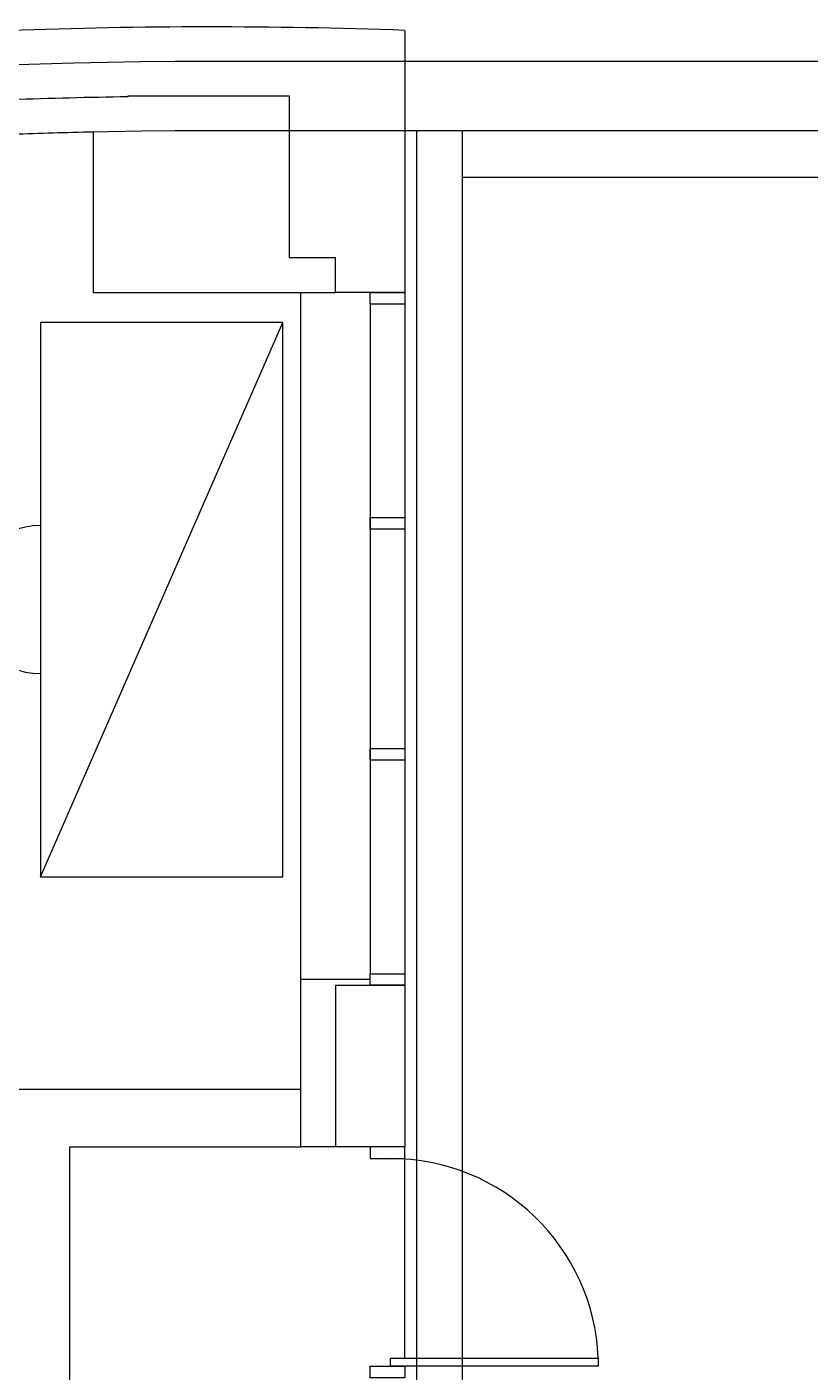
# Model space of a CAD drawing. Header units: millimetres. Extents: x 13515 to 183937, y -33900 to -660.
# Drawn here: x 118706.8 to 118759.9, y -19282.3 to -19191.2 of the extents above; entities that cross this region are included whole.
import ezdxf

# ---------------------------------------------------------------- set-up
doc = ezdxf.new("R2010")
doc.units = ezdxf.units.MM
doc.header["$LTSCALE"] = 100
doc.header["$MEASUREMENT"] = 0
doc.layers.get('0').update_dxf_attribs({"linetype": 'CONTINUOUS'})
doc.layers.add('ELE9', color=9, linetype='CONTINUOUS')

# ---------------------------------------------------------------- blocks, each defined once
blk = doc.blocks.new('FGHJ')
at = {"layer": 'ELE9', "ltscale": 0.1}
for p, q in [((37005149.1, 67781.4), (37005149.1, 66646.3)), ((37004849.1, 63646.3), (37004849.1, 62946.3)), ((37005149.1, 63646.3), (37005149.1, 62946.3))]:
    blk.add_line(p, q, dxfattribs=at)
for points in [[(37030999.1, 67646.3), (37004299.1, 67646.3, 0.414214), (36980799.1, 44146.3), (36980799.1, 24146.3)], [(37005149.1, 66646.3), (37004849.1, 66646.3), (37004849.1, 66796.3), (37004649.1, 66796.3), (37004649.1, 67496.3), (37003949.1, 67496.3), (37003949.1, 67493.6, 0.00537), (37003446.3, 67480.5)], [(37030999.1, 67346.3), (37004299.1, 67346.3, 0.414214), (36981099.1, 44146.3), (36981099.1, 24146.3)], [(37003799.1, 67340.8, 0.003733), (37003451.9, 67330.6)]]:
    blk.add_lwpolyline(points, format="xyb", dxfattribs=at)
for points in [[(37015299.1, 67646.3), (37005149.1, 67646.3)], [(37003799.1, 67340.8), (37003799.1, 66646.3), (37004849.1, 66646.3)], [(37005199.1, 67346.3), (37005199.1, 52996.3), (37004299.1, 52996.3)], [(37004299.1, 52796.3), (37005399.1, 52796.3), (37005399.1, 67346.3)], [(37015299.1, 67346.3), (37005149.1, 67346.3)], [(37005399.1, 67146.3), (37015099.1, 67146.3)], [(37004699.1, 63671.3), (37004699.1, 66646.3)], [(37004999.1, 66596.3), (37004999.1, 63696.3)], [(37005149.1, 66596.3), (37005149.1, 63696.3)], [(37004699.1, 62946.3), (37004699.1, 63671.3)], [(37004999.1, 63671.3), (37004699.1, 63671.3)], [(37004849.1, 63646.3), (37005149.1, 63646.3)], [(37004849.1, 62946.3), (37004699.1, 62946.3)], [(37005149.1, 62946.3), (37004849.1, 62946.3)], [(37005149.1, 62031.3), (37005149.1, 62896.3)]]:
    blk.add_lwpolyline(points, dxfattribs=at)
for points in [[(37004999.1, 66646.3), (37005149.1, 66646.3), (37005149.1, 66596.3), (37004999.1, 66596.3)], [(37004999.1, 65671.3), (37005149.1, 65671.3), (37005149.1, 65621.3), (37004999.1, 65621.3)], [(37004999.1, 64671.3), (37005149.1, 64671.3), (37005149.1, 64621.3), (37004999.1, 64621.3)], [(37004999.1, 63696.3), (37005149.1, 63696.3), (37005149.1, 63646.3), (37004999.1, 63646.3)]]:
    blk.add_lwpolyline(points, close=True, dxfattribs=at)
at = {"layer": 'ELE9'}
for points in [[(37003571.4, 66516.5), (37003571.4, 64116.5), (37004621.4, 64116.5), (37004621.4, 66516.5), (37003571.4, 66516.5)], [(37003571.4, 64116.5), (37004621.4, 66516.5)]]:
    blk.add_lwpolyline(points, dxfattribs=at)
at = {"layer": 'ELE9', "ltscale": 5}
for points in [[(37003449.1, 61571.3), (37003449.1, 63196.3), (37004699.1, 63196.3)], [(37003699.1, 61571.3), (37003699.1, 62946.3), (37004699.1, 62946.3)]]:
    blk.add_lwpolyline(points, dxfattribs=at)
at = {"layer": 'ELE9'}
for points in [[(37004999.1, 62946.3), (37004999.1, 62896.3), (37005149.1, 62896.3), (37005149.1, 62946.3)], [(37004999.1, 61946.3), (37004999.1, 61996.3), (37005149.1, 61996.3), (37005149.1, 61946.3)], [(37005986.6, 62031.3), (37005986.6, 61996.3), (37005086.6, 61996.3), (37005086.6, 62031.3)]]:
    blk.add_lwpolyline(points, close=True, dxfattribs=at)
at = {"layer": 'ELE9', "ltscale": 0.1}
blk.add_arc((37004308.5, 44080.9), 23715.4, 87.96883, 92.11017, dxfattribs=at)
at = {"layer": 'ELE9'}
for centre, radius, start, end in [((37003571.4, 65316.5), 320.7, 90, 270), ((37005086.1, 61995.2), 901.2, 2.30021, 89.97184)]:
    blk.add_arc(centre, radius, start, end, dxfattribs=at)

msp = doc.modelspace()

# ---------------------------------------------------------------- block references
at = {"xscale": 0.01565102769230769, "yscale": 0.01565102769230769, "zscale": 0.01565102769230769}
msp.add_blockref('FGHJ', (-460436.194, -20252.242), dxfattribs=at)

doc.saveas('drawing.dxf')
